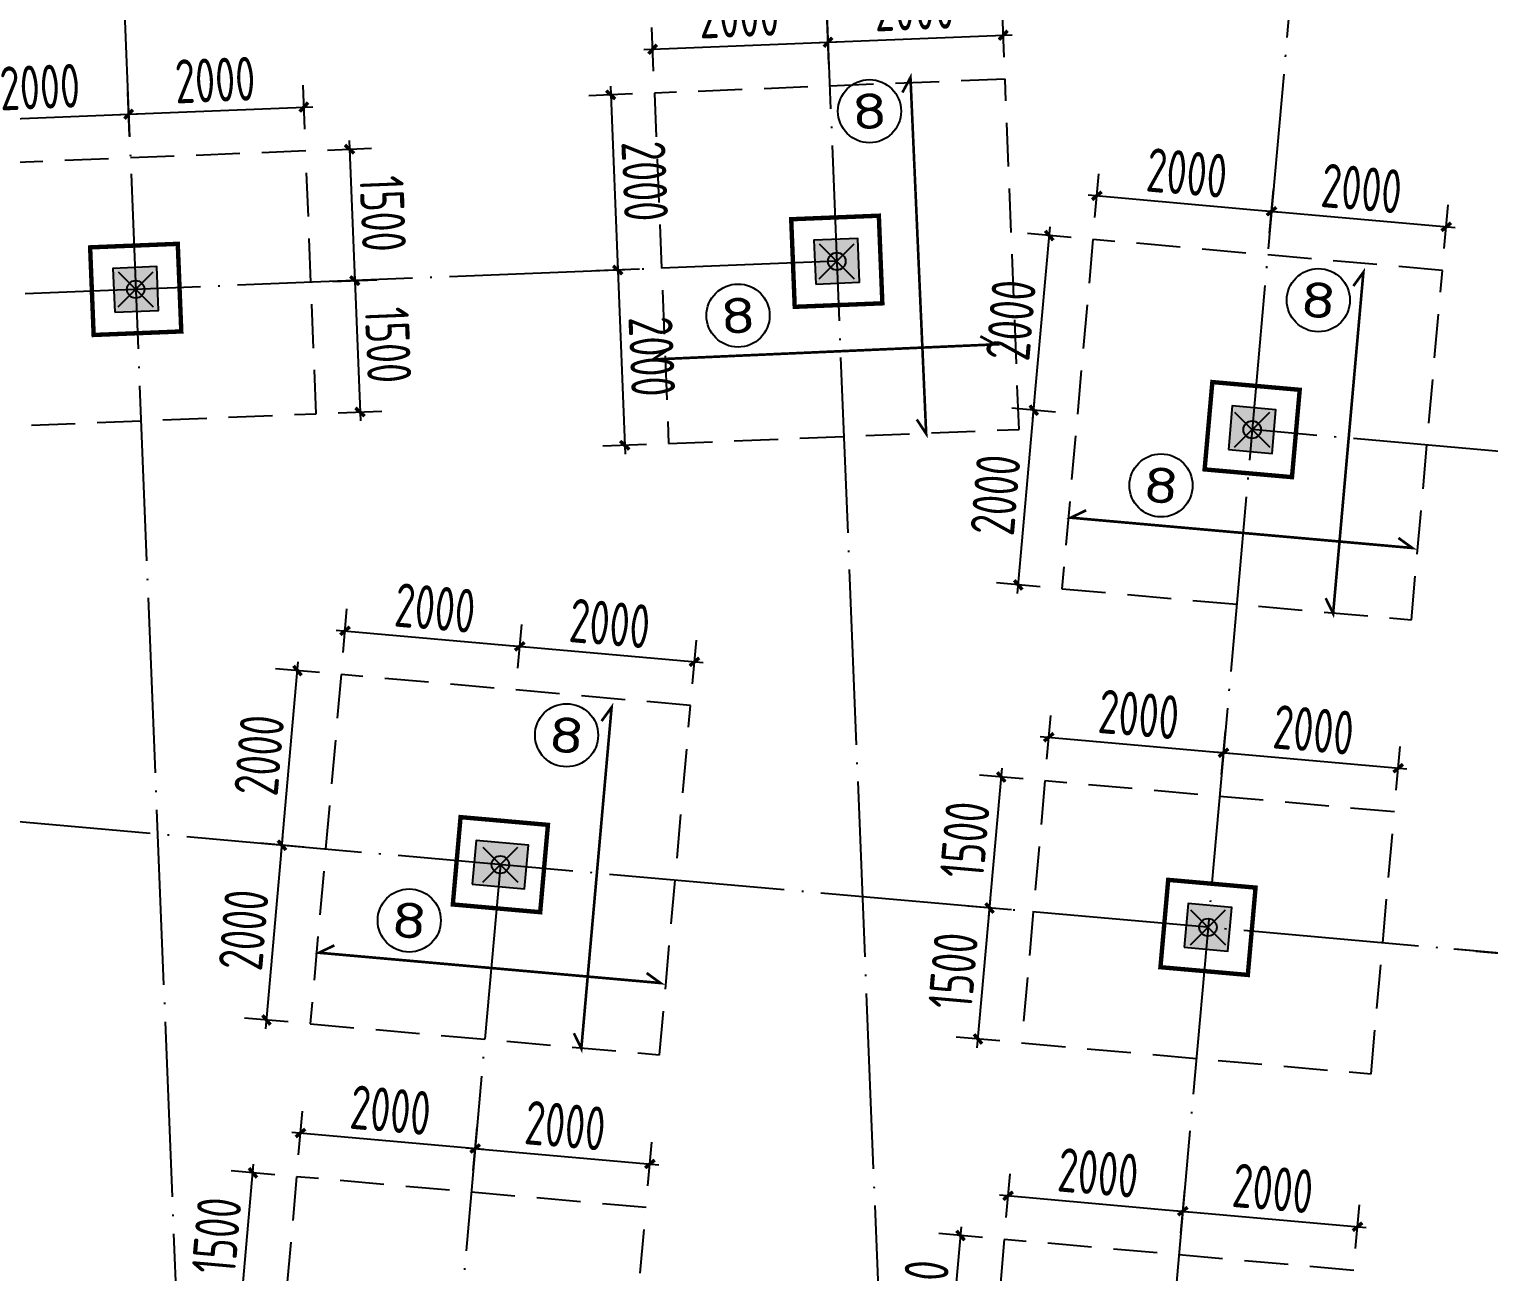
# Model space of a CAD drawing. Extents: x -57409 to 252654, y -8259 to 229119.
# Drawn here: x 53428 to 70070, y 48350 to 62523 of the extents above; entities that cross this region are included whole.
import ezdxf
from ezdxf.enums import TextEntityAlignment as Align

# ---------------------------------------------------------------- set-up
doc = ezdxf.new("R2010")
doc.units = 0
doc.header["$LTSCALE"] = 100
doc.header["$PDMODE"] = 35
doc.header["$PDSIZE"] = 200
doc.linetypes.add('DASHED', pattern=[0.75, 0.5, -0.25])
doc.linetypes.add('DOTE', pattern=[2.42, 2, -0.2, 0.02, -0.2])
doc.layers.get('0').update_dxf_attribs({"linetype": 'CONTINUOUS'})
doc.layers.get('Defpoints').update_dxf_attribs({"linetype": 'CONTINUOUS'})
for name, color, linetype in [('B-TEXT', 3, 'CONTINUOUS'), ('codim', 7, 'CONTINUOUS'), ('COLU', 7, 'CONTINUOUS'), ('CT', 2, 'CONTINUOUS'), ('dote', 253, 'DOTE'), ('h填实-柱墙', 254, 'CONTINUOUS'), ('Z-AXIS', 3, 'CONTINUOUS'), ('Z-TEXT', 2, 'CONTINUOUS'), ('z柱下板带', 140, 'CONTINUOUS'), ('板底钢筋', 24, 'CONTINUOUS')]:
    doc.layers.add(name, color=color, linetype=linetype)
doc.layers.add('重心计算', color=7, linetype='CONTINUOUS', plot=False)
doc.styles.add('_TCH_AXIS', font='tssdeng.shx', dxfattribs={"width": 0.7, "bigfont": 'tssdchn.shx'})
doc.styles.add('COMPLEX', font='tssdeng.shx', dxfattribs={"width": 0.7, "bigfont": 'tssdchn.shx'})
doc.styles.add('Jgcad-DIM', font='tssdeng.shx', dxfattribs={"width": 0.7, "bigfont": 'tssdchn.shx'})
doc.styles.add('TSSD_Dimension', font='tssdeng.shx', dxfattribs={"width": 0.7})
doc.dimstyles.new('TSSD_100_100$0', dxfattribs={"dimtxt": 300, "dimasz": 100, "dimexe": 100, "dimexo": 250, "dimgap": 100, "dimtad": 1, "dimdec": 0, "dimzin": 0, "dimdsep": 46, "dimtxsty": 'TSSD_Dimension', "dimblk": '_tsdbk', "dimblk1": '_tsdbk', "dimblk2": '_tsdbk', "dimsah": 1, "dimcen": 0, "dimdle": 100, "dimclrt": 7, "dimadec": 0, "dimazin": 0, "dimtfac": 1, "dimtdec": 0, "dimtix": 1, "dimtmove": 2, "dimatfit": 3, "dimldrblk": '_tsdbk', "dimfxl": 1, "dimtolj": 1, "dimtzin": 0, "dimarcsym": 0})

# ---------------------------------------------------------------- blocks, each defined once
blk = doc.blocks.new('_tsdbk')
blk.add_line((-1, 0), (0, 0))
at = {"const_width": 0.5}
blk.add_lwpolyline([(-0.7, -0.7), (0.7, 0.7)], dxfattribs=at)
blk = doc.blocks.new('*D50')
at = {"layer": 'Defpoints', "color": 0}
for p in [(70175, 57707), (71225, 57614), (69672, 52029)]:
    blk.add_point(p, dxfattribs=at)
at = {"layer": 'Z-AXIS', "color": 0, "lineweight": -2}
for p, q in [((70424, 57685), (71325, 57605)), ((70730, 52036), (71216, 57514)), ((69921, 52007), (70821, 51928))]:
    blk.add_line(p, q, dxfattribs=at)
at = {"layer": 'Z-AXIS', "color": 0, "lineweight": -2, "xscale": 100, "yscale": 100, "zscale": 100}
for p, rotation in [((71225, 57614), 84.93164578912575), ((70722, 51936), 264.9316457891258)]:
    blk.add_blockref('_tsdbk', p, dxfattribs=dict(at, rotation=rotation))
at = {"layer": 'Z-AXIS', "color": 7, "insert": (70625, 54806), "char_height": 500, "attachment_point": 5, "rotation": 84.9316, "style": 'TSSD_Dimension'}
blk.add_mtext('\\A1;5700', dxfattribs=at)
blk = doc.blocks.new('_ArchTick')
at = {"color": 0, "linetype": 'ByBlock', "const_width": 0.4}
blk.add_lwpolyline([(-0.5, -0.5), (0.5, 0.5)], dxfattribs=at)
blk = doc.blocks.new('*D1944')
at = {"layer": 'codim', "color": 0, "lineweight": -2}
blk.add_line((64237, 50905), (64387, 52599), dxfattribs=at)
at = {"layer": 'codim', "color": 7, "lineweight": -2}
for p, q in [((64627, 52477), (64129, 52521)), ((64495, 50983), (63997, 51027))]:
    blk.add_line(p, q, dxfattribs=at)
at = {"layer": 'Defpoints', "color": 0}
for p in [(64378, 52499), (64876, 52455), (64744, 50961)]:
    blk.add_point(p, dxfattribs=at)
at = {"layer": 'codim', "color": 0, "lineweight": -2, "xscale": 100, "yscale": 100, "zscale": 100}
for p, rotation in [((64378, 52499), 84.93164578921419), ((64246, 51005), 264.9316457892142)]:
    blk.add_blockref('_ArchTick', p, dxfattribs=dict(at, rotation=rotation))
at = {"layer": 'codim', "color": 1, "insert": (63963, 51783), "char_height": 500, "attachment_point": 5, "rotation": 84.9316, "style": 'Jgcad-DIM'}
blk.add_mtext('\\A1;1500', dxfattribs=at)
blk = doc.blocks.new('*D1945')
at = {"layer": 'codim', "color": 0, "lineweight": -2}
blk.add_line((64369, 52399), (64520, 54093), dxfattribs=at)
at = {"layer": 'codim', "color": 7, "lineweight": -2}
for p, q in [((64760, 53971), (64262, 54015)), ((64627, 52477), (64129, 52521))]:
    blk.add_line(p, q, dxfattribs=at)
at = {"layer": 'Defpoints', "color": 0}
for p in [(64511, 53993), (65009, 53949), (64876, 52455)]:
    blk.add_point(p, dxfattribs=at)
at = {"layer": 'codim', "color": 0, "lineweight": -2, "xscale": 100, "yscale": 100, "zscale": 100}
for p, rotation in [((64511, 53993), 84.93164578921419), ((64378, 52499), 264.9316457892142)]:
    blk.add_blockref('_ArchTick', p, dxfattribs=dict(at, rotation=rotation))
at = {"layer": 'codim', "color": 1, "insert": (64096, 53277), "char_height": 500, "attachment_point": 5, "rotation": 84.9316, "style": 'Jgcad-DIM'}
blk.add_mtext('\\A1;1500', dxfattribs=at)
blk = doc.blocks.new('*D1946')
at = {"layer": 'codim', "color": 7, "lineweight": -2}
for p, q in [((65031, 54198), (65075, 54696)), ((67023, 54021), (67067, 54519))]:
    blk.add_line(p, q, dxfattribs=at)
at = {"layer": 'codim', "color": 0, "lineweight": -2}
blk.add_line((64953, 54456), (67145, 54261), dxfattribs=at)
at = {"layer": 'Defpoints', "color": 0}
for p in [(67045, 54270), (65009, 53949), (67001, 53772)]:
    blk.add_point(p, dxfattribs=at)
at = {"layer": 'codim', "color": 0, "lineweight": -2, "xscale": 100, "yscale": 100, "zscale": 100}
for p, rotation in [((65053, 54447), 174.9316457875875), ((67045, 54270), 354.9316457875874)]:
    blk.add_blockref('_ArchTick', p, dxfattribs=dict(at, rotation=rotation))
at = {"layer": 'codim', "color": 1, "insert": (66080, 54707), "char_height": 500, "attachment_point": 5, "rotation": 354.9316, "style": 'Jgcad-DIM'}
blk.add_mtext('\\A1;2000', dxfattribs=at)
blk = doc.blocks.new('*D1947')
at = {"layer": 'codim', "color": 7, "lineweight": -2}
for p, q in [((67023, 54021), (67067, 54519)), ((69015, 53845), (69059, 54343))]:
    blk.add_line(p, q, dxfattribs=at)
at = {"layer": 'codim', "color": 0, "lineweight": -2}
blk.add_line((66946, 54279), (69137, 54085), dxfattribs=at)
at = {"layer": 'Defpoints', "color": 0}
for p in [(69037, 54094), (67001, 53772), (68993, 53596)]:
    blk.add_point(p, dxfattribs=at)
at = {"layer": 'codim', "color": 0, "lineweight": -2, "xscale": 100, "yscale": 100, "zscale": 100}
for p, rotation in [((67045, 54270), 174.9316457875875), ((69037, 54094), 354.9316457875874)]:
    blk.add_blockref('_ArchTick', p, dxfattribs=dict(at, rotation=rotation))
at = {"layer": 'codim', "color": 1, "insert": (68072, 54531), "char_height": 500, "attachment_point": 5, "rotation": 354.9316, "style": 'Jgcad-DIM'}
blk.add_mtext('\\A1;2000', dxfattribs=at)
blk = doc.blocks.new('*D1948')
at = {"layer": 'codim', "color": 0, "lineweight": -2}
blk.add_line((56124, 51123), (56319, 53314), dxfattribs=at)
at = {"layer": 'codim', "color": 7, "lineweight": -2}
for p, q in [((56559, 53192), (56061, 53237)), ((56382, 51200), (55884, 51244))]:
    blk.add_line(p, q, dxfattribs=at)
at = {"layer": 'Defpoints', "color": 0}
for p in [(56310, 53215), (56808, 53170), (56631, 51178)]:
    blk.add_point(p, dxfattribs=at)
at = {"layer": 'codim', "color": 0, "lineweight": -2, "xscale": 100, "yscale": 100, "zscale": 100}
for p, rotation in [((56310, 53215), 84.93164578921356), ((56133, 51222), 264.9316457892136)]:
    blk.add_blockref('_ArchTick', p, dxfattribs=dict(at, rotation=rotation))
at = {"layer": 'codim', "color": 1, "insert": (55873, 52249), "char_height": 500, "attachment_point": 5, "rotation": 84.9316, "style": 'Jgcad-DIM'}
blk.add_mtext('\\A1;2000', dxfattribs=at)
blk = doc.blocks.new('*D1949')
at = {"layer": 'codim', "color": 0, "lineweight": -2}
blk.add_line((56301, 53115), (56495, 55306), dxfattribs=at)
at = {"layer": 'codim', "color": 7, "lineweight": -2}
for p, q in [((56736, 55185), (56238, 55229)), ((56559, 53192), (56061, 53237))]:
    blk.add_line(p, q, dxfattribs=at)
at = {"layer": 'Defpoints', "color": 0}
for p in [(56487, 55207), (56985, 55163), (56808, 53170)]:
    blk.add_point(p, dxfattribs=at)
at = {"layer": 'codim', "color": 0, "lineweight": -2, "xscale": 100, "yscale": 100, "zscale": 100}
for p, rotation in [((56487, 55207), 84.93164578921356), ((56310, 53215), 264.9316457892136)]:
    blk.add_blockref('_ArchTick', p, dxfattribs=dict(at, rotation=rotation))
at = {"layer": 'codim', "color": 1, "insert": (56050, 54242), "char_height": 500, "attachment_point": 5, "rotation": 84.9316, "style": 'Jgcad-DIM'}
blk.add_mtext('\\A1;2000', dxfattribs=at)
blk = doc.blocks.new('*D1950')
at = {"layer": 'codim', "color": 7, "lineweight": -2}
for p, q in [((57007, 55412), (57051, 55910)), ((58999, 55235), (59043, 55733))]:
    blk.add_line(p, q, dxfattribs=at)
at = {"layer": 'codim', "color": 0, "lineweight": -2}
blk.add_line((56929, 55669), (59121, 55475), dxfattribs=at)
at = {"layer": 'Defpoints', "color": 0}
for p in [(59021, 55484), (56985, 55163), (58977, 54986)]:
    blk.add_point(p, dxfattribs=at)
at = {"layer": 'codim', "color": 0, "lineweight": -2, "xscale": 100, "yscale": 100, "zscale": 100}
for p, rotation in [((57029, 55661), 174.9316457875061), ((59021, 55484), 354.9316457875062)]:
    blk.add_blockref('_ArchTick', p, dxfattribs=dict(at, rotation=rotation))
at = {"layer": 'codim', "color": 1, "insert": (58056, 55921), "char_height": 500, "attachment_point": 5, "rotation": 354.9316, "style": 'Jgcad-DIM'}
blk.add_mtext('\\A1;2000', dxfattribs=at)
blk = doc.blocks.new('*D1951')
at = {"layer": 'codim', "color": 7, "lineweight": -2}
for p, q in [((58999, 55235), (59043, 55733)), ((60991, 55058), (61035, 55556))]:
    blk.add_line(p, q, dxfattribs=at)
at = {"layer": 'codim', "color": 0, "lineweight": -2}
blk.add_line((58921, 55493), (61113, 55298), dxfattribs=at)
at = {"layer": 'Defpoints', "color": 0}
for p in [(61013, 55307), (58977, 54986), (60969, 54809)]:
    blk.add_point(p, dxfattribs=at)
at = {"layer": 'codim', "color": 0, "lineweight": -2, "xscale": 100, "yscale": 100, "zscale": 100}
for p, rotation in [((59021, 55484), 174.9316457875061), ((61013, 55307), 354.9316457875062)]:
    blk.add_blockref('_ArchTick', p, dxfattribs=dict(at, rotation=rotation))
at = {"layer": 'codim', "color": 1, "insert": (60048, 55744), "char_height": 500, "attachment_point": 5, "rotation": 354.9316, "style": 'Jgcad-DIM'}
blk.add_mtext('\\A1;2000', dxfattribs=at)
blk = doc.blocks.new('*D1956')
at = {"layer": 'codim', "color": 0, "lineweight": -2}
blk.add_line((64696, 56085), (64891, 58276), dxfattribs=at)
at = {"layer": 'codim', "color": 7, "lineweight": -2}
for p, q in [((65131, 58155), (64633, 58199)), ((64954, 56162), (64456, 56207))]:
    blk.add_line(p, q, dxfattribs=at)
at = {"layer": 'Defpoints', "color": 0}
for p in [(64882, 58177), (65380, 58132), (65203, 56140)]:
    blk.add_point(p, dxfattribs=at)
at = {"layer": 'codim', "color": 0, "lineweight": -2, "xscale": 100, "yscale": 100, "zscale": 100}
for p, rotation in [((64882, 58177), 84.93164578921356), ((64705, 56184), 264.9316457892136)]:
    blk.add_blockref('_ArchTick', p, dxfattribs=dict(at, rotation=rotation))
at = {"layer": 'codim', "color": 1, "insert": (64445, 57211), "char_height": 500, "attachment_point": 5, "rotation": 84.9316, "style": 'Jgcad-DIM'}
blk.add_mtext('\\A1;2000', dxfattribs=at)
blk = doc.blocks.new('*D1957')
at = {"layer": 'codim', "color": 0, "lineweight": -2}
blk.add_line((64873, 58077), (65067, 60268), dxfattribs=at)
at = {"layer": 'codim', "color": 7, "lineweight": -2}
for p, q in [((65307, 60147), (64809, 60191)), ((65131, 58155), (64633, 58199))]:
    blk.add_line(p, q, dxfattribs=at)
at = {"layer": 'Defpoints', "color": 0}
for p in [(65058, 60169), (65557, 60125), (65380, 58132)]:
    blk.add_point(p, dxfattribs=at)
at = {"layer": 'codim', "color": 0, "lineweight": -2, "xscale": 100, "yscale": 100, "zscale": 100}
for p, rotation in [((65058, 60169), 84.93164578921356), ((64882, 58177), 264.9316457892136)]:
    blk.add_blockref('_ArchTick', p, dxfattribs=dict(at, rotation=rotation))
at = {"layer": 'codim', "color": 1, "insert": (64621, 59204), "char_height": 500, "attachment_point": 5, "rotation": 84.9316, "style": 'Jgcad-DIM'}
blk.add_mtext('\\A1;2000', dxfattribs=at)
blk = doc.blocks.new('*D1958')
at = {"layer": 'codim', "color": 7, "lineweight": -2}
for p, q in [((65579, 60374), (65623, 60872)), ((67571, 60197), (67615, 60695))]:
    blk.add_line(p, q, dxfattribs=at)
at = {"layer": 'codim', "color": 0, "lineweight": -2}
blk.add_line((65501, 60632), (67692, 60437), dxfattribs=at)
at = {"layer": 'Defpoints', "color": 0}
for p in [(67593, 60446), (65557, 60125), (67549, 59948)]:
    blk.add_point(p, dxfattribs=at)
at = {"layer": 'codim', "color": 0, "lineweight": -2, "xscale": 100, "yscale": 100, "zscale": 100}
for p, rotation in [((65601, 60623), 174.9316457875059), ((67593, 60446), 354.9316457875058)]:
    blk.add_blockref('_ArchTick', p, dxfattribs=dict(at, rotation=rotation))
at = {"layer": 'codim', "color": 1, "insert": (66628, 60883), "char_height": 500, "attachment_point": 5, "rotation": 354.9316, "style": 'Jgcad-DIM'}
blk.add_mtext('\\A1;2000', dxfattribs=at)
blk = doc.blocks.new('*D1959')
at = {"layer": 'codim', "color": 7, "lineweight": -2}
for p, q in [((67571, 60197), (67615, 60695)), ((69563, 60020), (69607, 60518))]:
    blk.add_line(p, q, dxfattribs=at)
at = {"layer": 'codim', "color": 0, "lineweight": -2}
blk.add_line((67493, 60455), (69685, 60260), dxfattribs=at)
at = {"layer": 'Defpoints', "color": 0}
for p in [(69585, 60269), (67549, 59948), (69541, 59771)]:
    blk.add_point(p, dxfattribs=at)
at = {"layer": 'codim', "color": 0, "lineweight": -2, "xscale": 100, "yscale": 100, "zscale": 100}
for p, rotation in [((67593, 60446), 174.9316457875059), ((69585, 60269), 354.9316457875058)]:
    blk.add_blockref('_ArchTick', p, dxfattribs=dict(at, rotation=rotation))
at = {"layer": 'codim', "color": 1, "insert": (68620, 60706), "char_height": 500, "attachment_point": 5, "rotation": 354.9316, "style": 'Jgcad-DIM'}
blk.add_mtext('\\A1;2000', dxfattribs=at)
blk = doc.blocks.new('*D1975')
at = {"layer": 'codim', "color": 7, "lineweight": -2}
for p, q in [((62546, 62124), (62525, 62624)), ((60547, 62044), (60527, 62543))]:
    blk.add_line(p, q, dxfattribs=at)
at = {"layer": 'codim', "color": 0, "lineweight": -2}
blk.add_line((60437, 62290), (62635, 62378), dxfattribs=at)
at = {"layer": 'Defpoints', "color": 0}
for p in [(62536, 62374), (60557, 61794), (62556, 61874)]:
    blk.add_point(p, dxfattribs=at)
at = {"layer": 'codim', "color": 0, "lineweight": -2, "xscale": 100, "yscale": 100, "zscale": 100}
for p, rotation in [((62536, 62374), 2.298772997104861), ((60537, 62294), 182.2987729971048)]:
    blk.add_blockref('_ArchTick', p, dxfattribs=dict(at, rotation=rotation))
at = {"layer": 'codim', "color": 1, "insert": (61522, 62683), "char_height": 500, "attachment_point": 5, "rotation": 2.2988, "style": 'Jgcad-DIM'}
blk.add_mtext('\\A1;2000', dxfattribs=at)
blk = doc.blocks.new('*D1976')
at = {"layer": 'codim', "color": 7, "lineweight": -2}
for p, q in [((62546, 62124), (62525, 62624)), ((64544, 62204), (64524, 62704))]:
    blk.add_line(p, q, dxfattribs=at)
at = {"layer": 'codim', "color": 0, "lineweight": -2}
blk.add_line((62436, 62370), (64634, 62458), dxfattribs=at)
at = {"layer": 'Defpoints', "color": 0}
for p in [(64534, 62454), (64554, 61954), (62556, 61874)]:
    blk.add_point(p, dxfattribs=at)
at = {"layer": 'codim', "color": 0, "lineweight": -2, "xscale": 100, "yscale": 100, "zscale": 100}
for p, rotation in [((62536, 62374), 182.2987729971048), ((64534, 62454), 2.298772997104861)]:
    blk.add_blockref('_ArchTick', p, dxfattribs=dict(at, rotation=rotation))
at = {"layer": 'codim', "color": 1, "insert": (63521, 62764), "char_height": 500, "attachment_point": 5, "rotation": 2.2988, "style": 'Jgcad-DIM'}
blk.add_mtext('\\A1;2000', dxfattribs=at)
blk = doc.blocks.new('*D1977')
at = {"layer": 'codim', "color": 7, "lineweight": -2}
for p, q in [((60307, 61784), (59808, 61764)), ((60388, 59786), (59888, 59766))]:
    blk.add_line(p, q, dxfattribs=at)
at = {"layer": 'codim', "color": 0, "lineweight": -2}
blk.add_line((60054, 61874), (60142, 59676), dxfattribs=at)
at = {"layer": 'Defpoints', "color": 0}
for p in [(60557, 61794), (60138, 59776), (60637, 59796)]:
    blk.add_point(p, dxfattribs=at)
at = {"layer": 'codim', "color": 0, "lineweight": -2, "xscale": 100, "yscale": 100, "zscale": 100}
for p, rotation in [((60058, 61774), 92.29877300033519), ((60138, 59776), 272.2987730003352)]:
    blk.add_blockref('_ArchTick', p, dxfattribs=dict(at, rotation=rotation))
at = {"layer": 'codim', "color": 1, "insert": (60447, 60789), "char_height": 500, "attachment_point": 5, "rotation": 272.2988, "style": 'Jgcad-DIM'}
blk.add_mtext('\\A1;2000', dxfattribs=at)
blk = doc.blocks.new('*D1978')
at = {"layer": 'codim', "color": 7, "lineweight": -2}
for p, q in [((60388, 59786), (59888, 59766)), ((60468, 57787), (59968, 57767))]:
    blk.add_line(p, q, dxfattribs=at)
at = {"layer": 'codim', "color": 0, "lineweight": -2}
blk.add_line((60134, 59875), (60222, 57677), dxfattribs=at)
at = {"layer": 'Defpoints', "color": 0}
for p in [(60637, 59796), (60218, 57777), (60718, 57797)]:
    blk.add_point(p, dxfattribs=at)
at = {"layer": 'codim', "color": 0, "lineweight": -2, "xscale": 100, "yscale": 100, "zscale": 100}
for p, rotation in [((60138, 59776), 92.29877300033519), ((60218, 57777), 272.2987730003352)]:
    blk.add_blockref('_ArchTick', p, dxfattribs=dict(at, rotation=rotation))
at = {"layer": 'codim', "color": 1, "insert": (60528, 58790), "char_height": 500, "attachment_point": 5, "rotation": 272.2988, "style": 'Jgcad-DIM'}
blk.add_mtext('\\A1;2000', dxfattribs=at)
blk = doc.blocks.new('*D1979')
at = {"layer": 'codim', "color": 7, "lineweight": -2}
for p, q in [((54572, 61304), (54552, 61803)), ((52574, 61223), (52554, 61723))]:
    blk.add_line(p, q, dxfattribs=at)
at = {"layer": 'codim', "color": 0, "lineweight": -2}
blk.add_line((52464, 61469), (54662, 61557), dxfattribs=at)
at = {"layer": 'Defpoints', "color": 0}
for p in [(54562, 61553), (52584, 60973), (54582, 61054)]:
    blk.add_point(p, dxfattribs=at)
at = {"layer": 'codim', "color": 0, "lineweight": -2, "xscale": 100, "yscale": 100, "zscale": 100}
for p, rotation in [((54562, 61553), 2.298772997104555), ((52564, 61473), 182.2987729971045)]:
    blk.add_blockref('_ArchTick', p, dxfattribs=dict(at, rotation=rotation))
at = {"layer": 'codim', "color": 1, "insert": (53549, 61863), "char_height": 500, "attachment_point": 5, "rotation": 2.2988, "style": 'Jgcad-DIM'}
blk.add_mtext('\\A1;2000', dxfattribs=at)
blk = doc.blocks.new('*D1980')
at = {"layer": 'codim', "color": 7, "lineweight": -2}
for p, q in [((54572, 61304), (54552, 61803)), ((56570, 61384), (56550, 61883))]:
    blk.add_line(p, q, dxfattribs=at)
at = {"layer": 'codim', "color": 0, "lineweight": -2}
blk.add_line((54462, 61549), (56660, 61638), dxfattribs=at)
at = {"layer": 'Defpoints', "color": 0}
for p in [(56560, 61634), (56580, 61134), (54582, 61054)]:
    blk.add_point(p, dxfattribs=at)
at = {"layer": 'codim', "color": 0, "lineweight": -2, "xscale": 100, "yscale": 100, "zscale": 100}
for p, rotation in [((54562, 61553), 182.2987729971045), ((56560, 61634), 2.298772997104555)]:
    blk.add_blockref('_ArchTick', p, dxfattribs=dict(at, rotation=rotation))
at = {"layer": 'codim', "color": 1, "insert": (55547, 61943), "char_height": 500, "attachment_point": 5, "rotation": 2.2988, "style": 'Jgcad-DIM'}
blk.add_mtext('\\A1;2000', dxfattribs=at)
blk = doc.blocks.new('*D1981')
at = {"layer": 'codim', "color": 0, "lineweight": -2}
blk.add_line((57076, 61254), (57144, 59555), dxfattribs=at)
at = {"layer": 'codim', "color": 7, "lineweight": -2}
for p, q in [((56830, 61144), (57330, 61164)), ((56890, 59645), (57390, 59665))]:
    blk.add_line(p, q, dxfattribs=at)
at = {"layer": 'Defpoints', "color": 0}
for p in [(56580, 61134), (56641, 59635), (57140, 59655)]:
    blk.add_point(p, dxfattribs=at)
at = {"layer": 'codim', "color": 0, "lineweight": -2, "xscale": 100, "yscale": 100, "zscale": 100}
for p, rotation in [((57080, 61154), 92.29877300032996), ((57140, 59655), 272.29877300033)]:
    blk.add_blockref('_ArchTick', p, dxfattribs=dict(at, rotation=rotation))
at = {"layer": 'codim', "color": 1, "insert": (57460, 60419), "char_height": 500, "attachment_point": 5, "rotation": 272.2988, "style": 'Jgcad-DIM'}
blk.add_mtext('\\A1;1500', dxfattribs=at)
blk = doc.blocks.new('*D1982')
at = {"layer": 'codim', "color": 0, "lineweight": -2}
blk.add_line((57136, 59755), (57204, 58056), dxfattribs=at)
at = {"layer": 'codim', "color": 7, "lineweight": -2}
for p, q in [((56890, 59645), (57390, 59665)), ((56951, 58146), (57450, 58166))]:
    blk.add_line(p, q, dxfattribs=at)
at = {"layer": 'Defpoints', "color": 0}
for p in [(56641, 59635), (56701, 58136), (57200, 58156)]:
    blk.add_point(p, dxfattribs=at)
at = {"layer": 'codim', "color": 0, "lineweight": -2, "xscale": 100, "yscale": 100, "zscale": 100}
for p, rotation in [((57140, 59655), 92.29877300032996), ((57200, 58156), 272.29877300033)]:
    blk.add_blockref('_ArchTick', p, dxfattribs=dict(at, rotation=rotation))
at = {"layer": 'codim', "color": 1, "insert": (57520, 58920), "char_height": 500, "attachment_point": 5, "rotation": 272.2988, "style": 'Jgcad-DIM'}
blk.add_mtext('\\A1;1500', dxfattribs=at)
blk = doc.blocks.new('*D1586')
at = {"layer": 'codim', "color": 7, "lineweight": -2}
for p, q in [((64296, 48742), (63798, 48786)), ((64163, 47247), (63665, 47292))]:
    blk.add_line(p, q, dxfattribs=at)
at = {"layer": 'codim', "color": 0, "lineweight": -2}
blk.add_line((63906, 47170), (64056, 48863), dxfattribs=at)
at = {"layer": 'Defpoints', "color": 0}
for p in [(64047, 48764), (64545, 48719), (64412, 47225)]:
    blk.add_point(p, dxfattribs=at)
at = {"layer": 'codim', "color": 0, "lineweight": -2, "xscale": 100, "yscale": 100, "zscale": 100}
for p, rotation in [((64047, 48764), 84.93164578921419), ((63914, 47269), 264.9316457892142)]:
    blk.add_blockref('_ArchTick', p, dxfattribs=dict(at, rotation=rotation))
at = {"layer": 'codim', "color": 1, "insert": (63632, 48047), "char_height": 500, "attachment_point": 5, "rotation": 84.9316, "style": 'Jgcad-DIM'}
blk.add_mtext('\\A1;1500', dxfattribs=at)
blk = doc.blocks.new('*D1587')
at = {"layer": 'codim', "color": 7, "lineweight": -2}
for p, q in [((64567, 48968), (64611, 49466)), ((66559, 48792), (66603, 49290))]:
    blk.add_line(p, q, dxfattribs=at)
at = {"layer": 'codim', "color": 0, "lineweight": -2}
blk.add_line((64490, 49226), (66681, 49032), dxfattribs=at)
at = {"layer": 'Defpoints', "color": 0}
for p in [(66581, 49041), (64545, 48719), (66537, 48543)]:
    blk.add_point(p, dxfattribs=at)
at = {"layer": 'codim', "color": 0, "lineweight": -2, "xscale": 100, "yscale": 100, "zscale": 100}
for p, rotation in [((64589, 49217), 174.9316457875871), ((66581, 49041), 354.9316457875871)]:
    blk.add_blockref('_ArchTick', p, dxfattribs=dict(at, rotation=rotation))
at = {"layer": 'codim', "color": 1, "insert": (65616, 49478), "char_height": 500, "attachment_point": 5, "rotation": 354.9316, "style": 'Jgcad-DIM'}
blk.add_mtext('\\A1;2000', dxfattribs=at)
blk = doc.blocks.new('*D1588')
at = {"layer": 'codim', "color": 7, "lineweight": -2}
for p, q in [((66559, 48792), (66603, 49290)), ((68551, 48615), (68596, 49113))]:
    blk.add_line(p, q, dxfattribs=at)
at = {"layer": 'codim', "color": 0, "lineweight": -2}
blk.add_line((66482, 49050), (68673, 48855), dxfattribs=at)
at = {"layer": 'Defpoints', "color": 0}
for p in [(68573, 48864), (66537, 48543), (68529, 48366)]:
    blk.add_point(p, dxfattribs=at)
at = {"layer": 'codim', "color": 0, "lineweight": -2, "xscale": 100, "yscale": 100, "zscale": 100}
for p, rotation in [((66581, 49041), 174.9316457875871), ((68573, 48864), 354.9316457875871)]:
    blk.add_blockref('_ArchTick', p, dxfattribs=dict(at, rotation=rotation))
at = {"layer": 'codim', "color": 1, "insert": (67608, 49301), "char_height": 500, "attachment_point": 5, "rotation": 354.9316, "style": 'Jgcad-DIM'}
blk.add_mtext('\\A1;2000', dxfattribs=at)
blk = doc.blocks.new('*D1590')
at = {"layer": 'codim', "color": 7, "lineweight": -2}
for p, q in [((56228, 49457), (55730, 49501)), ((56095, 47963), (55597, 48007))]:
    blk.add_line(p, q, dxfattribs=at)
at = {"layer": 'codim', "color": 0, "lineweight": -2}
blk.add_line((55837, 47885), (55987, 49579), dxfattribs=at)
at = {"layer": 'Defpoints', "color": 0}
for p in [(55979, 49479), (56477, 49435), (56344, 47941)]:
    blk.add_point(p, dxfattribs=at)
at = {"layer": 'codim', "color": 0, "lineweight": -2, "xscale": 100, "yscale": 100, "zscale": 100}
for p, rotation in [((55979, 49479), 84.93164578921419), ((55846, 47985), 264.9316457892142)]:
    blk.add_blockref('_ArchTick', p, dxfattribs=dict(at, rotation=rotation))
at = {"layer": 'codim', "color": 1, "insert": (55564, 48763), "char_height": 500, "attachment_point": 5, "rotation": 84.9316, "style": 'Jgcad-DIM'}
blk.add_mtext('\\A1;1500', dxfattribs=at)
blk = doc.blocks.new('*D1591')
at = {"layer": 'codim', "color": 7, "lineweight": -2}
for p, q in [((56499, 49684), (56543, 50182)), ((58491, 49507), (58535, 50005))]:
    blk.add_line(p, q, dxfattribs=at)
at = {"layer": 'codim', "color": 0, "lineweight": -2}
blk.add_line((56421, 49942), (58613, 49748), dxfattribs=at)
at = {"layer": 'Defpoints', "color": 0}
for p in [(58513, 49756), (56477, 49435), (58469, 49258)]:
    blk.add_point(p, dxfattribs=at)
at = {"layer": 'codim', "color": 0, "lineweight": -2, "xscale": 100, "yscale": 100, "zscale": 100}
for p, rotation in [((56521, 49933), 174.9316457875867), ((58513, 49756), 354.9316457875868)]:
    blk.add_blockref('_ArchTick', p, dxfattribs=dict(at, rotation=rotation))
at = {"layer": 'codim', "color": 1, "insert": (57548, 50193), "char_height": 500, "attachment_point": 5, "rotation": 354.9316, "style": 'Jgcad-DIM'}
blk.add_mtext('\\A1;2000', dxfattribs=at)
blk = doc.blocks.new('*D1592')
at = {"layer": 'codim', "color": 7, "lineweight": -2}
for p, q in [((58491, 49507), (58535, 50005)), ((60483, 49331), (60527, 49829))]:
    blk.add_line(p, q, dxfattribs=at)
at = {"layer": 'codim', "color": 0, "lineweight": -2}
blk.add_line((58413, 49765), (60605, 49571), dxfattribs=at)
at = {"layer": 'Defpoints', "color": 0}
for p in [(60505, 49580), (58469, 49258), (60461, 49082)]:
    blk.add_point(p, dxfattribs=at)
at = {"layer": 'codim', "color": 0, "lineweight": -2, "xscale": 100, "yscale": 100, "zscale": 100}
for p, rotation in [((58513, 49756), 174.9316457875867), ((60505, 49580), 354.9316457875868)]:
    blk.add_blockref('_ArchTick', p, dxfattribs=dict(at, rotation=rotation))
at = {"layer": 'codim', "color": 1, "insert": (59540, 50017), "char_height": 500, "attachment_point": 5, "rotation": 354.9316, "style": 'Jgcad-DIM'}
blk.add_mtext('\\A1;2000', dxfattribs=at)
blk = doc.blocks.new('_AXISO')
blk.add_circle((0, 0), 0.5)
at = {"layer": 'B-TEXT', "style": 'COMPLEX', "width": 1.450893}
blk.add_attdef('A', text='', height=0.56, dxfattribs=at).set_placement((0.249375, -0.28), (0.749375, -0.28), align=Align.FIT)

msp = doc.modelspace()

# ---------------------------------------------------------------- hatches: boundary and pattern name
at = {"layer": 'h填实-柱墙'}
for points in [[(62396, 59616), (62895.6, 59636), (62875.6, 60135.6), (62376, 60115.6)], [(54402.5, 59295.1), (54902.1, 59315.2), (54882, 59814.8), (54382.4, 59794.7)], [(67100.9, 57728.9), (67598.9, 57684.7), (67643.1, 58182.7), (67145.1, 58226.9)], [(58479.2, 52771.1), (59076.8, 52718.1), (59121, 53216.2), (58523.4, 53269.2)], [(66597.3, 52051.1), (67095.4, 52007), (67139.5, 52505), (66641.5, 52549.2)]]:
    msp.add_hatch(color=256, dxfattribs=at).paths.add_polyline_path(points)

# ---------------------------------------------------------------- linework, layer by layer
at = {"layer": 'COLU'}
for points in [[(62396, 59616), (62895.6, 59636), (62875.6, 60135.6), (62376, 60115.6)], [(54402.5, 59295.1), (54902.1, 59315.2), (54882, 59814.8), (54382.4, 59794.7)], [(67100.9, 57728.9), (67598.9, 57684.7), (67643.1, 58182.7), (67145.1, 58226.9)], [(58479.2, 52771.1), (59076.8, 52718.1), (59121, 53216.2), (58523.4, 53269.2)], [(66597.3, 52051.1), (67095.4, 52007), (67139.5, 52505), (66641.5, 52549.2)]]:
    msp.add_lwpolyline(points, close=True, dxfattribs=at)
at = {"layer": 'CT', "const_width": 50}
for points in [[(62156.3, 59356.2), (63155.5, 59396.3), (63115.3, 60395.5), (62116.1, 60355.3)], [(54162.7, 59035.3), (55161.9, 59075.4), (55121.8, 60074.6), (54122.6, 60034.5)], [(66829.8, 57501.9), (67825.9, 57413.6), (67914.2, 58409.7), (66918.1, 58498)], [(58257.9, 52539.8), (59254, 52451.5), (59342.3, 53447.5), (58346.2, 53535.9)], [(66326.2, 51824.2), (67322.3, 51735.9), (67410.7, 52732), (66414.6, 52820.3)]]:
    msp.add_lwpolyline(points, close=True, dxfattribs=at)
at = {"layer": 'dote', "ltscale": 10}
for p, q in [((61709.3, 82957.2), (63882.2, 28825.4)), ((53715.7, 82636.3), (55888.7, 28504.5)), ((68586.7, 71652), (65085.5, 32175.5)), ((62635.8, 59875.8), (36059.8, 58809)), ((87393.4, 56180.1), (67372, 57955.8)), ((218722.4, 38810), (50731.8, 53709.3)), ((58800.1, 52993.7), (57017.2, 32891.1))]:
    msp.add_line(p, q, dxfattribs=at)
at = {"layer": 'Z-AXIS'}
msp.add_line((71467.9, 51870.1), (69671.7, 52029.5), dxfattribs=at)
at = {"layer": 'z柱下板带', "color": 6, "linetype": 'DASHED', "ltscale": 10}
for points in [[(64714.4, 57957.6), (64554, 61954.4), (60557.2, 61794), (60717.6, 57797.2)], [(69187.5, 55786.9), (69540.9, 59771.3), (65556.5, 60124.7), (65203.1, 56140.3)], [(60615.6, 50824.8), (60969, 54809.2), (56984.6, 55162.5), (56631.2, 51178.2)]]:
    msp.add_lwpolyline(points, close=True, dxfattribs=at)
at = {"layer": 'z柱下板带', "linetype": 'DASHED', "ltscale": 10}
for points in [[(52704, 57975.9), (56700.8, 58136.4), (56580.5, 61133.9), (52583.7, 60973.5)], [(64743.7, 50960.6), (68728.1, 50607.3), (68993.1, 53595.5), (65008.8, 53948.9)], [(56211.6, 46446.7), (60196, 46093.4), (60461, 49081.6), (56476.6, 49435)], [(64279.9, 45731.2), (68264.3, 45377.8), (68529.3, 48366.1), (64545, 48719.4)]]:
    msp.add_lwpolyline(points, close=True, dxfattribs=at)
at = {"layer": '板底钢筋', "const_width": 30}
for points in [[(63383.6, 61800.6), (63476.1, 61971.5), (63655, 57909.1), (63547.8, 58071.2)], [(68525.8, 59593.6), (68640.2, 59750.7), (68295, 55858.6), (68210.1, 56033.5)], [(64272.3, 59020.2), (64443.2, 58927.7), (60539.6, 58755.8), (60701.7, 58863)], [(69039.6, 56720.1), (69196.8, 56605.8), (65304.6, 56951), (65479.5, 57035.9)], [(59953.9, 54631.4), (60068.3, 54788.6), (59723.1, 50896.5), (59638.2, 51071.4)], [(60467.7, 51758), (60624.9, 51643.7), (56732.8, 51988.9), (56907.6, 52073.7)]]:
    msp.add_lwpolyline(points, dxfattribs=at)
at = {"layer": '重心计算', "color": 5}
for p in [(62635.8, 59875.8), (62635.8, 59875.8), (54642.2, 59554.9), (54642.2, 59554.9), (67372, 57955.8), (67372, 57955.8), (58800.1, 52993.7), (58800.1, 52993.7), (66868.4, 52278.1), (66868.4, 52278.1)]:
    msp.add_point(p, dxfattribs=at)

# ---------------------------------------------------------------- block references
at = {"layer": 'Z-TEXT'}
ref = msp.add_blockref('_AXISO', (63009.5, 61587.5), dxfattribs=dict(at, xscale=720.0000000000098, yscale=720, zscale=720, rotation=2.521266383505841))
ref.add_attrib('A', '8', dxfattribs={"layer": 'Z-AXIS', "color": 7, "height": 407.3, "rotation": 2.52127, "style": '_TCH_AXIS', "width": 1.857143}).set_placement((62815, 61375.1), (63221.9, 61393), align=Align.FIT)
ref = msp.add_blockref('_AXISO', (68126.9, 59431.7), dxfattribs=dict(at, xscale=720.0000000000095, yscale=720, zscale=720, rotation=354.9312915747616))
ref.add_attrib('A', '8', dxfattribs={"layer": 'Z-AXIS', "color": 7, "height": 407.3, "rotation": 354.93129, "style": '_TCH_AXIS', "width": 1.857143}).set_placement((67906, 59246.8), (68311.7, 59210.9), align=Align.FIT)
ref = msp.add_blockref('_AXISO', (61510.3, 59256.4), dxfattribs=dict(at, xscale=720.0000000000098, yscale=720, zscale=720, rotation=2.521266383505841))
ref.add_attrib('A', '8', dxfattribs={"layer": 'Z-AXIS', "color": 7, "height": 407.3, "rotation": 2.52127, "style": '_TCH_AXIS', "width": 1.857143}).set_placement((61315.8, 59044), (61722.7, 59061.9), align=Align.FIT)
ref = msp.add_blockref('_AXISO', (66333, 57319.1), dxfattribs=dict(at, xscale=720.0000000000095, yscale=720, zscale=720, rotation=354.9312915747616))
ref.add_attrib('A', '8', dxfattribs={"layer": 'Z-AXIS', "color": 7, "height": 407.3, "rotation": 354.93129, "style": '_TCH_AXIS', "width": 1.857143}).set_placement((66112.1, 57134.2), (66517.8, 57098.2), align=Align.FIT)
ref = msp.add_blockref('_AXISO', (59555, 54469.6), dxfattribs=dict(at, xscale=720.0000000000095, yscale=720, zscale=720, rotation=354.9312915747616))
ref.add_attrib('A', '8', dxfattribs={"layer": 'Z-AXIS', "color": 7, "height": 407.3, "rotation": 354.93129, "style": '_TCH_AXIS', "width": 1.857143}).set_placement((59334.1, 54284.7), (59739.9, 54248.7), align=Align.FIT)
ref = msp.add_blockref('_AXISO', (57761.1, 52356.9), dxfattribs=dict(at, xscale=720.0000000000095, yscale=720, zscale=720, rotation=354.9312915747616))
ref.add_attrib('A', '8', dxfattribs={"layer": 'Z-AXIS', "color": 7, "height": 407.3, "rotation": 354.93129, "style": '_TCH_AXIS', "width": 1.857143}).set_placement((57540.2, 52172.1), (57946, 52136.1), align=Align.FIT)

# ---------------------------------------------------------------- dimensions: what is measured, and where the dimension line sits
at = {"layer": 'codim'}
for base, p1, p2, angle, picture, middle in [((64533.9, 62454), (62555.6, 61874.2), (64554, 61954.4), 2.29877, '*D1976', (63520.7, 62763.6)), ((62535.5, 62373.8), (60557.2, 61794), (62555.6, 61874.2), 2.29877, '*D1975', (61522.3, 62683.4)), ((56560.4, 61633.5), (54582.1, 61053.7), (56580.5, 61133.9), 2.29877, '*D1980', (55547.2, 61943.1)), ((54562, 61553.3), (52583.7, 60973.5), (54582.1, 61053.7), 2.29877, '*D1979', (53548.8, 61862.9)), ((60137.8, 59775.5), (60557.2, 61794), (60637.4, 59795.6), 272.29877, '*D1977', (60447.4, 60788.8)), ((57140.2, 59655.2), (56580.5, 61133.9), (56640.6, 59635.1), 272.29877, '*D1981', (57459.9, 60418.6)), ((67592.9, 60446), (65556.5, 60124.7), (67548.7, 59948), 354.93165, '*D1958', (66627.7, 60883)), ((69585, 60269.3), (67548.7, 59948), (69540.9, 59771.3), 354.93165, '*D1959', (68619.9, 60706.3)), ((65058.5, 60168.8), (65379.8, 58132.5), (65556.5, 60124.7), 84.93165, '*D1957', (64621.5, 59203.7)), ((57200.4, 58156.4), (56640.6, 59635.1), (56700.8, 58136.4), 272.29877, '*D1982', (57520, 58919.8)), ((60218, 57777.1), (60637.4, 59795.6), (60717.6, 57797.2), 272.29877, '*D1978', (60527.6, 58790.4)), ((64881.8, 58176.7), (65203.1, 56140.3), (65379.8, 58132.5), 84.93165, '*D1956', (64444.8, 57211.5)), ((59021, 55483.9), (56984.6, 55162.5), (58976.8, 54985.8), 354.93165, '*D1950', (58055.8, 55920.9)), ((61013.1, 55307.2), (58976.8, 54985.8), (60969, 54809.2), 354.93165, '*D1951', (60048, 55744.2)), ((56486.6, 55206.7), (56807.9, 53170.4), (56984.6, 55162.5), 84.93165, '*D1949', (56049.6, 54241.5)), ((67045.1, 54270.3), (65008.8, 53948.9), (67001, 53772.2), 354.93165, '*D1946', (66080, 54707.2)), ((69037.3, 54093.6), (67001, 53772.2), (68993.1, 53595.5), 354.93165, '*D1947', (68072.1, 54530.5)), ((64510.7, 53993.1), (64876.3, 52454.8), (65008.8, 53948.9), 84.93165, '*D1945', (64095.8, 53276.9)), ((56309.9, 53214.5), (56631.2, 51178.2), (56807.9, 53170.4), 84.93165, '*D1948', (55872.9, 52249.4)), ((64378.2, 52498.9), (64743.7, 50960.6), (64876.3, 52454.8), 84.93165, '*D1944', (63963.3, 51782.8)), ((58513, 49756.4), (56476.6, 49435), (58468.8, 49258.3), 354.93165, '*D1591', (57547.8, 50193.4)), ((60505.2, 49579.7), (58468.8, 49258.3), (60461, 49081.6), 354.93165, '*D1592', (59540, 50016.7)), ((66581.3, 49040.8), (64545, 48719.4), (66537.1, 48542.7), 354.93165, '*D1587', (65616.1, 49477.8)), ((68573.5, 48864.1), (66537.1, 48542.7), (68529.3, 48366.1), 354.93165, '*D1588', (67608.3, 49301.1)), ((55978.6, 49479.2), (56344.1, 47940.9), (56476.6, 49435), 84.93165, '*D1590', (55563.7, 48763)), ((64046.9, 48763.6), (64412.5, 47225.3), (64545, 48719.4), 84.93165, '*D1586', (63632, 48047.5))]:
    dim = msp.add_linear_dim(base=base, p1=p1, p2=p2, angle=angle, dimstyle='TSSD_100_100$0', override={"dimtxt": 500, "dimexe": 250, "dimtxsty": 'Jgcad-DIM', "dimblk": 'ArchTick', "dimblk1": 'ArchTick', "dimblk2": 'ArchTick', "dimclre": 7, "dimclrt": 1, "dimadec": 3}, dxfattribs=at)
    dim.commit()
    dim.dimension.update_dxf_attribs({"geometry": picture, "text_midpoint": middle})
at = {"layer": 'Z-AXIS'}
dim = msp.add_linear_dim(base=(71225.1, 57614.1), p1=(69671.7, 52029.5), p2=(70175.3, 57707.2), angle=84.93165, dimstyle='TSSD_100_100$0', override={"dimtxt": 500}, dxfattribs=at)
dim.commit()
dim.dimension.update_dxf_attribs({"geometry": '*D50', "text_midpoint": (70624.7, 54806.1)})

doc.saveas('drawing.dxf')
